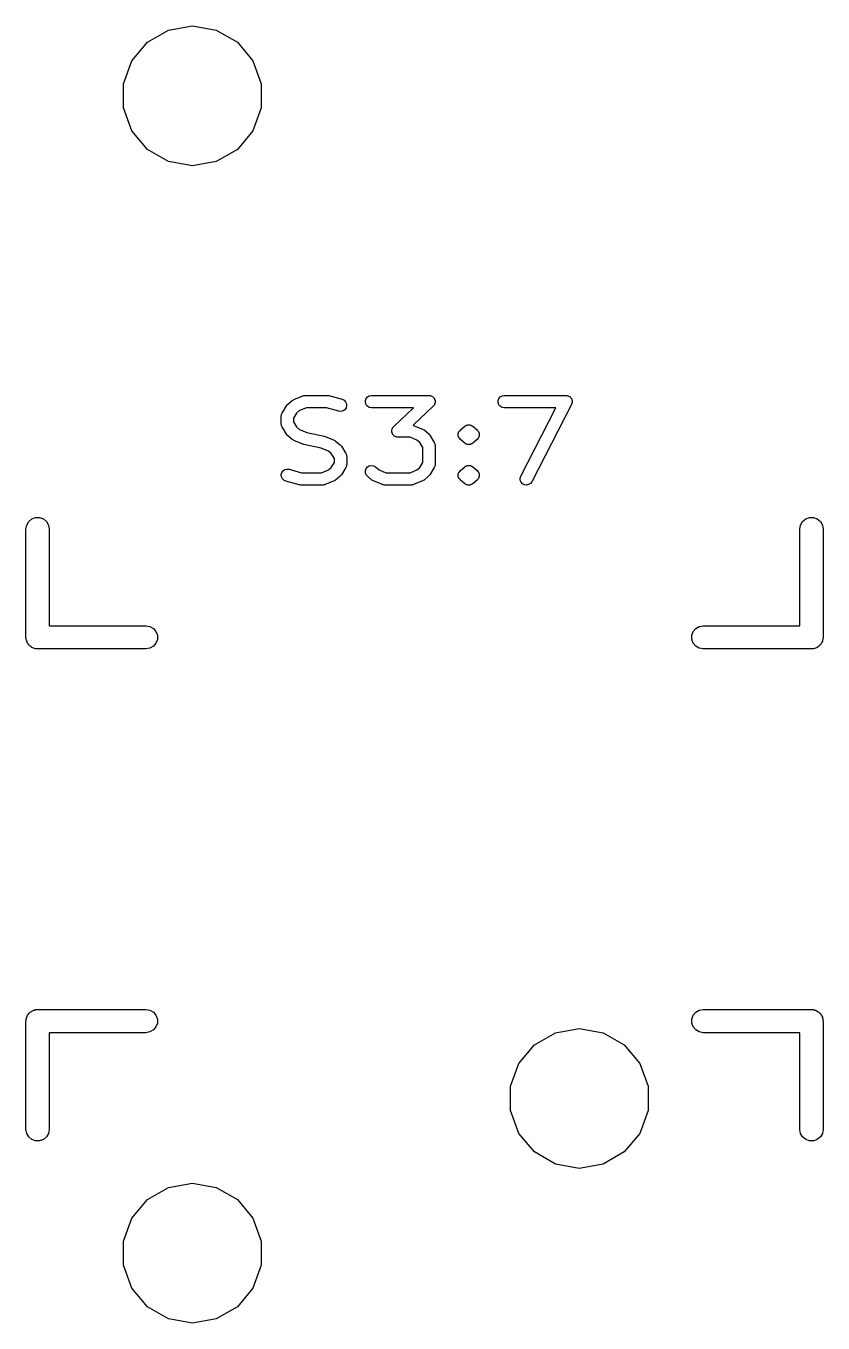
# Model space of a CAD drawing. Extents: x 15 to 276, y -105 to -15.
# Drawn here: x 148.46 to 161.54, y -58.61 to -37.31 of the extents above; entities that cross this region are included whole.
import ezdxf

# ---------------------------------------------------------------- set-up
doc = ezdxf.new("R2010")
doc.units = 0
doc.header["$MEASUREMENT"] = 0
doc.layers.add('BLACK', color=7, linetype='CONTINUOUS')

msp = doc.modelspace()

# ---------------------------------------------------------------- linework, layer by layer
at = {"layer": 'Black'}
for p, q in [((150.452, -37.5811), (150.798, -37.3818)), ((150.798, -37.3818), (151.19, -37.3126)), ((151.19, -37.3126), (151.582, -37.3818)), ((151.582, -37.3818), (151.928, -37.5811)), ((150.196, -37.8863), (150.452, -37.5811)), ((151.928, -37.5811), (152.184, -37.8863)), ((150.06, -38.2608), (150.196, -37.8863)), ((152.184, -37.8863), (152.32, -38.2608)), ((150.06, -38.6592), (150.06, -38.2608)), ((152.32, -38.2608), (152.32, -38.6592)), ((150.196, -39.0337), (150.06, -38.6592)), ((152.32, -38.6592), (152.184, -39.0337)), ((150.452, -39.3389), (150.196, -39.0337)), ((152.184, -39.0337), (151.928, -39.3389)), ((150.798, -39.5382), (150.452, -39.3389)), ((151.928, -39.3389), (151.582, -39.5382)), ((151.19, -39.6074), (150.798, -39.5382)), ((151.582, -39.5382), (151.19, -39.6074)), ((152.856, -43.4462), (153.001, -43.3857)), ((153.001, -43.3857), (153.004, -43.3852)), ((153.004, -43.3852), (153.006, -43.3841)), ((153.006, -43.3841), (153.021, -43.3814)), ((153.021, -43.3814), (153.036, -43.378)), ((153.036, -43.378), (153.038, -43.3783)), ((153.038, -43.3783), (153.041, -43.3779)), ((153.041, -43.3779), (153.403, -43.3779)), ((153.403, -43.3779), (153.417, -43.3803)), ((153.417, -43.3803), (153.431, -43.3816)), ((153.431, -43.3816), (153.648, -43.4421)), ((154.029, -43.4619), (154.041, -43.4287)), ((154.041, -43.4287), (154.064, -43.4017)), ((154.064, -43.4017), (154.094, -43.3841)), ((154.094, -43.3841), (154.129, -43.3779)), ((154.129, -43.3779), (155.073, -43.3779)), ((155.073, -43.3779), (155.087, -43.3804)), ((155.087, -43.3804), (155.101, -43.3821)), ((155.101, -43.3821), (155.104, -43.3835)), ((155.104, -43.3835), (155.107, -43.3841)), ((155.107, -43.3841), (155.12, -43.3913)), ((155.12, -43.3913), (155.133, -43.3977)), ((155.133, -43.3977), (155.135, -43.4001)), ((155.135, -43.4001), (155.138, -43.4017)), ((155.138, -43.4017), (155.147, -43.4128)), ((155.147, -43.4128), (155.157, -43.4233)), ((155.157, -43.4233), (155.158, -43.4263)), ((155.158, -43.4263), (155.161, -43.4287)), ((155.161, -43.4287), (155.166, -43.4423)), ((156.206, -43.4619), (156.218, -43.4287)), ((156.218, -43.4287), (156.241, -43.4017)), ((156.241, -43.4017), (156.272, -43.3841)), ((156.272, -43.3841), (156.306, -43.3779)), ((156.306, -43.3779), (157.322, -43.3779)), ((157.322, -43.3779), (157.337, -43.3806)), ((157.337, -43.3806), (157.352, -43.3825)), ((157.352, -43.3825), (157.355, -43.3836)), ((157.355, -43.3836), (157.357, -43.3841)), ((157.357, -43.3841), (157.37, -43.3917)), ((157.37, -43.3917), (157.384, -43.3986)), ((157.384, -43.3986), (157.385, -43.4004)), ((157.385, -43.4004), (157.388, -43.4017)), ((157.388, -43.4017), (157.397, -43.4134)), ((157.397, -43.4134), (157.408, -43.4245)), ((157.408, -43.4245), (157.409, -43.4268)), ((157.409, -43.4268), (157.41, -43.4287)), ((157.41, -43.4287), (157.415, -43.443)), ((152.663, -43.6692), (152.736, -43.5482)), ((152.736, -43.5482), (152.747, -43.5354)), ((152.747, -43.5354), (152.758, -43.5224)), ((152.758, -43.5224), (152.83, -43.4619)), ((152.83, -43.4619), (152.844, -43.4544)), ((152.844, -43.4544), (152.856, -43.4462)), ((152.949, -43.6279), (152.901, -43.6675)), ((153.061, -43.5811), (152.949, -43.6279)), ((153.39, -43.5811), (153.061, -43.5811)), ((153.594, -43.6379), (153.39, -43.5811)), ((153.629, -43.6413), (153.594, -43.6379)), ((153.663, -43.6325), (153.629, -43.6413)), ((153.648, -43.4421), (153.68, -43.4573)), ((153.692, -43.6125), (153.663, -43.6325)), ((153.68, -43.4573), (153.705, -43.4825)), ((153.713, -43.5838), (153.692, -43.6125)), ((153.705, -43.4825), (153.72, -43.5146)), ((153.722, -43.5498), (153.713, -43.5838)), ((153.72, -43.5146), (153.722, -43.5498)), ((154.029, -43.4972), (154.029, -43.4619)), ((154.041, -43.5303), (154.029, -43.4972)), ((154.064, -43.5574), (154.041, -43.5303)), ((154.094, -43.575), (154.064, -43.5574)), ((154.129, -43.5811), (154.094, -43.575)), ((154.819, -43.5811), (154.129, -43.5811)), ((154.495, -43.8898), (154.819, -43.5811)), ((155.143, -43.5531), (154.813, -43.8671)), ((155.151, -43.5414), (155.143, -43.5531)), ((155.161, -43.5303), (155.151, -43.5414)), ((155.162, -43.5273), (155.161, -43.5303)), ((155.164, -43.5247), (155.162, -43.5273)), ((155.168, -43.5108), (155.164, -43.5247)), ((155.166, -43.4423), (155.171, -43.4556)), ((155.173, -43.4972), (155.168, -43.5108)), ((155.171, -43.4556), (155.172, -43.4588)), ((155.172, -43.4588), (155.173, -43.4619)), ((155.173, -43.4619), (155.173, -43.4764)), ((155.173, -43.4764), (155.174, -43.4908)), ((155.174, -43.4908), (155.173, -43.4939)), ((155.173, -43.4939), (155.173, -43.4972)), ((156.206, -43.4972), (156.206, -43.4619)), ((156.218, -43.5303), (156.206, -43.4972)), ((156.241, -43.5574), (156.218, -43.5303)), ((156.272, -43.575), (156.241, -43.5574)), ((156.306, -43.5811), (156.272, -43.575)), ((157.156, -43.5811), (156.306, -43.5811)), ((156.579, -44.7031), (157.156, -43.5811)), ((157.413, -43.526), (156.759, -44.796)), ((157.417, -43.5115), (157.413, -43.526)), ((157.415, -43.443), (157.421, -43.457)), ((157.422, -43.4972), (157.417, -43.5115)), ((157.421, -43.457), (157.421, -43.4595)), ((157.421, -43.4595), (157.422, -43.4619)), ((157.422, -43.4619), (157.422, -43.4771)), ((157.422, -43.4771), (157.423, -43.4923)), ((157.423, -43.4923), (157.422, -43.4947)), ((157.422, -43.4947), (157.422, -43.4972)), ((152.649, -43.7214), (152.65, -43.7118)), ((152.649, -43.8424), (152.649, -43.7214)), ((152.65, -43.852), (152.649, -43.8424)), ((152.65, -43.7118), (152.651, -43.7021)), ((152.651, -43.8617), (152.65, -43.852)), ((152.651, -43.7021), (152.653, -43.6946)), ((152.653, -43.8692), (152.651, -43.8617)), ((152.653, -43.6946), (152.655, -43.6867)), ((152.655, -43.6867), (152.66, -43.6782)), ((152.66, -43.6782), (152.663, -43.6692)), ((152.901, -43.6675), (152.852, -43.7496)), ((152.852, -43.7496), (152.852, -43.8142)), ((152.852, -43.8142), (152.901, -43.8963)), ((154.813, -43.8671), (154.817, -43.8679)), ((155.691, -43.8677), (155.7, -43.8663)), ((155.7, -43.8663), (155.708, -43.8633)), ((155.708, -43.8633), (155.717, -43.8633)), ((155.717, -43.8633), (155.725, -43.8617)), ((155.725, -43.8617), (155.726, -43.8618)), ((155.726, -43.8618), (155.726, -43.8617)), ((155.726, -43.8617), (155.735, -43.8633)), ((155.735, -43.8633), (155.743, -43.8633)), ((155.743, -43.8633), (155.752, -43.8663)), ((155.752, -43.8663), (155.76, -43.8677)), ((152.655, -43.8771), (152.653, -43.8692)), ((152.66, -43.8856), (152.655, -43.8771)), ((152.663, -43.8947), (152.66, -43.8856)), ((152.736, -44.0156), (152.663, -43.8947)), ((152.747, -44.0284), (152.736, -44.0156)), ((152.758, -44.0414), (152.747, -44.0284)), ((152.83, -44.1019), (152.758, -44.0414)), ((152.901, -43.8963), (152.949, -43.9359)), ((152.949, -43.9359), (153.071, -43.9868)), ((153.071, -43.9868), (153.352, -44.0453)), ((153.352, -44.0453), (153.361, -44.0489)), ((153.361, -44.0489), (153.37, -44.051)), ((153.37, -44.051), (153.515, -44.1115)), ((154.464, -43.952), (154.465, -43.9489)), ((154.465, -43.9665), (154.464, -43.952)), ((154.465, -43.9457), (154.469, -43.9321)), ((154.465, -43.9489), (154.465, -43.9457)), ((154.465, -43.981), (154.465, -43.9665)), ((154.466, -43.984), (154.465, -43.981)), ((154.466, -43.9872), (154.466, -43.984)), ((154.472, -44.0005), (154.466, -43.9872)), ((154.469, -43.9321), (154.474, -43.9182)), ((154.477, -44.0141), (154.472, -44.0005)), ((154.474, -43.9182), (154.475, -43.9156)), ((154.475, -43.9156), (154.477, -43.9125)), ((154.477, -43.9125), (154.486, -43.9014)), ((154.479, -44.0166), (154.477, -44.0141)), ((154.48, -44.0196), (154.479, -44.0166)), ((154.49, -44.0301), (154.48, -44.0196)), ((154.486, -43.9014), (154.495, -43.8898)), ((154.499, -44.0412), (154.49, -44.0301)), ((154.502, -44.0428), (154.499, -44.0412)), ((154.504, -44.0451), (154.502, -44.0428)), ((154.517, -44.0516), (154.504, -44.0451)), ((154.53, -44.0588), (154.517, -44.0516)), ((154.533, -44.0594), (154.53, -44.0588)), ((154.536, -44.0608), (154.533, -44.0594)), ((154.55, -44.0624), (154.536, -44.0608)), ((154.565, -44.0649), (154.55, -44.0624)), ((154.762, -44.0649), (154.565, -44.0649)), ((154.874, -44.1117), (154.762, -44.0649)), ((154.817, -43.8679), (154.819, -43.869)), ((154.819, -43.869), (154.821, -43.8695)), ((154.821, -43.8695), (154.967, -43.93)), ((154.967, -43.93), (154.979, -43.9382)), ((154.979, -43.9382), (154.992, -43.9458)), ((154.992, -43.9458), (155.065, -44.0062)), ((155.065, -44.0062), (155.076, -44.0192)), ((155.076, -44.0192), (155.087, -44.032)), ((155.087, -44.032), (155.16, -44.153)), ((155.553, -44.0058), (155.559, -43.9896)), ((155.553, -44.0062), (155.553, -44.0058)), ((155.553, -44.0065), (155.553, -44.0062)), ((155.553, -44.0238), (155.553, -44.0065)), ((155.553, -44.0411), (155.553, -44.0238)), ((155.553, -44.0414), (155.553, -44.0411)), ((155.553, -44.0418), (155.553, -44.0414)), ((155.559, -44.0581), (155.553, -44.0418)), ((155.559, -43.9896), (155.565, -43.9733)), ((155.565, -44.0743), (155.559, -44.0581)), ((155.565, -43.9727), (155.577, -43.9594)), ((155.565, -43.973), (155.565, -43.9727)), ((155.565, -43.9733), (155.565, -43.973)), ((155.565, -44.0746), (155.565, -44.0743)), ((155.565, -44.0749), (155.565, -44.0746)), ((155.577, -44.0882), (155.565, -44.0749)), ((155.577, -43.9594), (155.588, -43.9462)), ((155.588, -43.9458), (155.661, -43.8853)), ((155.588, -43.946), (155.588, -43.9458)), ((155.588, -43.9462), (155.588, -43.946)), ((155.661, -43.8853), (155.668, -43.8809)), ((155.668, -43.8809), (155.675, -43.8753)), ((155.675, -43.8753), (155.683, -43.8724)), ((155.683, -43.8724), (155.691, -43.868)), ((155.691, -43.8679), (155.691, -43.8677)), ((155.691, -43.868), (155.691, -43.8679)), ((155.76, -43.8677), (155.76, -43.8679)), ((155.76, -43.8679), (155.761, -43.868)), ((155.761, -43.868), (155.768, -43.8724)), ((155.768, -43.8724), (155.777, -43.8753)), ((155.777, -43.8753), (155.783, -43.8809)), ((155.783, -43.8809), (155.791, -43.8853)), ((155.791, -43.8853), (155.863, -43.9458)), ((155.863, -43.9458), (155.864, -43.946)), ((155.864, -43.946), (155.864, -43.9462)), ((155.864, -43.9462), (155.875, -43.9594)), ((155.875, -43.9594), (155.886, -43.9727)), ((155.886, -44.0749), (155.875, -44.0882)), ((155.886, -43.9727), (155.886, -43.973)), ((155.886, -43.973), (155.886, -43.9733)), ((155.886, -43.9733), (155.892, -43.9895)), ((155.892, -44.058), (155.886, -44.0743)), ((155.886, -44.0743), (155.886, -44.0746)), ((155.886, -44.0746), (155.886, -44.0749)), ((155.892, -43.9895), (155.898, -44.0058)), ((155.898, -44.0418), (155.892, -44.058)), ((155.898, -44.0058), (155.898, -44.0062)), ((155.898, -44.0062), (155.898, -44.0065)), ((155.898, -44.0065), (155.898, -44.0238)), ((155.898, -44.0238), (155.898, -44.0411)), ((155.898, -44.0411), (155.898, -44.0414)), ((155.898, -44.0414), (155.898, -44.0418)), ((152.844, -44.1094), (152.83, -44.1019)), ((152.856, -44.1176), (152.844, -44.1094)), ((153.001, -44.1781), (152.856, -44.1176)), ((153.011, -44.1802), (153.001, -44.1781)), ((153.02, -44.1837), (153.011, -44.1802)), ((153.301, -44.2423), (153.02, -44.1837)), ((153.423, -44.2931), (153.301, -44.2423)), ((153.47, -44.3327), (153.423, -44.2931)), ((153.515, -44.1115), (153.528, -44.1196)), ((153.528, -44.1196), (153.541, -44.1272)), ((153.541, -44.1272), (153.614, -44.1877)), ((153.614, -44.1877), (153.625, -44.2006)), ((153.625, -44.2006), (153.636, -44.2134)), ((153.636, -44.2134), (153.708, -44.3344)), ((154.922, -44.1513), (154.874, -44.1117)), ((154.971, -44.2334), (154.922, -44.1513)), ((154.971, -44.4795), (154.971, -44.2334)), ((155.16, -44.153), (155.163, -44.1621)), ((155.163, -44.1621), (155.168, -44.1705)), ((155.168, -44.1705), (155.169, -44.1784)), ((155.169, -44.1784), (155.172, -44.1859)), ((155.172, -44.1859), (155.172, -44.1956)), ((155.172, -44.1956), (155.174, -44.2052)), ((155.174, -44.2052), (155.174, -44.5076)), ((155.588, -44.1014), (155.577, -44.0882)), ((155.588, -44.1016), (155.588, -44.1014)), ((155.588, -44.1019), (155.588, -44.1016)), ((155.661, -44.1623), (155.588, -44.1019)), ((155.668, -44.1667), (155.661, -44.1623)), ((155.675, -44.1723), (155.668, -44.1667)), ((155.683, -44.1753), (155.675, -44.1723)), ((155.691, -44.1796), (155.683, -44.1753)), ((155.691, -44.1797), (155.691, -44.1796)), ((155.691, -44.1799), (155.691, -44.1797)), ((155.7, -44.1814), (155.691, -44.1799)), ((155.708, -44.1843), (155.7, -44.1814)), ((155.717, -44.1843), (155.708, -44.1843)), ((155.725, -44.1859), (155.717, -44.1843)), ((155.726, -44.1858), (155.725, -44.1859)), ((155.735, -44.1843), (155.726, -44.1859)), ((155.726, -44.1859), (155.726, -44.1858)), ((155.743, -44.1843), (155.735, -44.1843)), ((155.752, -44.1814), (155.743, -44.1843)), ((155.76, -44.1799), (155.752, -44.1814)), ((155.761, -44.1796), (155.76, -44.1797)), ((155.76, -44.1797), (155.76, -44.1799)), ((155.768, -44.1753), (155.761, -44.1796)), ((155.777, -44.1723), (155.768, -44.1753)), ((155.783, -44.1667), (155.777, -44.1723)), ((155.791, -44.1623), (155.783, -44.1667)), ((155.863, -44.1019), (155.791, -44.1623)), ((155.864, -44.1016), (155.863, -44.1019)), ((155.875, -44.0882), (155.864, -44.1014)), ((155.864, -44.1014), (155.864, -44.1016)), ((153.52, -44.4148), (153.47, -44.3327)), ((153.47, -44.5615), (153.52, -44.4795)), ((153.52, -44.4795), (153.52, -44.4148)), ((153.708, -44.3344), (153.712, -44.3435)), ((153.712, -44.3435), (153.717, -44.3519)), ((153.717, -44.3519), (153.718, -44.3598)), ((153.718, -44.3598), (153.721, -44.3673)), ((153.721, -44.3673), (153.721, -44.3771)), ((153.721, -44.3771), (153.723, -44.3867)), ((153.723, -44.3867), (153.723, -44.5076)), ((154.922, -44.5615), (154.971, -44.4795)), ((152.649, -44.6793), (152.659, -44.6453)), ((152.652, -44.7144), (152.649, -44.6793)), ((152.667, -44.7466), (152.652, -44.7144)), ((152.659, -44.6453), (152.679, -44.6166)), ((152.679, -44.6166), (152.708, -44.5966)), ((152.708, -44.5966), (152.742, -44.5878)), ((152.742, -44.5878), (152.777, -44.5912)), ((152.777, -44.5912), (152.982, -44.6479)), ((152.982, -44.6479), (153.311, -44.6479)), ((153.311, -44.6479), (153.423, -44.6012)), ((153.423, -44.6012), (153.47, -44.5615)), ((153.614, -44.7066), (153.541, -44.7671)), ((153.625, -44.6937), (153.614, -44.7066)), ((153.636, -44.6808), (153.625, -44.6937)), ((153.708, -44.5599), (153.636, -44.6808)), ((153.712, -44.5508), (153.708, -44.5599)), ((153.717, -44.5424), (153.712, -44.5508)), ((153.718, -44.5344), (153.717, -44.5424)), ((153.721, -44.5269), (153.718, -44.5344)), ((153.723, -44.5076), (153.721, -44.5172)), ((153.721, -44.5172), (153.721, -44.5269)), ((154.029, -44.6113), (154.041, -44.5781)), ((154.029, -44.6466), (154.029, -44.6113)), ((154.041, -44.6797), (154.029, -44.6466)), ((154.041, -44.5781), (154.064, -44.551)), ((154.064, -44.7066), (154.041, -44.6797)), ((154.064, -44.551), (154.094, -44.5332)), ((154.137, -44.7671), (154.064, -44.7066)), ((154.094, -44.5332), (154.129, -44.527)), ((154.129, -44.527), (154.164, -44.533)), ((154.164, -44.533), (154.194, -44.5505)), ((154.194, -44.5505), (154.255, -44.6012)), ((154.255, -44.6012), (154.367, -44.6479)), ((154.367, -44.6479), (154.762, -44.6479)), ((154.762, -44.6479), (154.874, -44.6012)), ((154.874, -44.6012), (154.922, -44.5615)), ((155.065, -44.7066), (154.992, -44.7671)), ((155.076, -44.6937), (155.065, -44.7066)), ((155.087, -44.6808), (155.076, -44.6937)), ((155.16, -44.5599), (155.087, -44.6808)), ((155.163, -44.5508), (155.16, -44.5599)), ((155.168, -44.5424), (155.163, -44.5508)), ((155.169, -44.5344), (155.168, -44.5424)), ((155.172, -44.5269), (155.169, -44.5344)), ((155.174, -44.5076), (155.172, -44.5172)), ((155.172, -44.5172), (155.172, -44.5269)), ((155.553, -44.6711), (155.559, -44.6548)), ((155.553, -44.6714), (155.553, -44.6711)), ((155.553, -44.6717), (155.553, -44.6714)), ((155.553, -44.6891), (155.553, -44.6717)), ((155.553, -44.7064), (155.553, -44.6891)), ((155.553, -44.7067), (155.553, -44.7064)), ((155.553, -44.707), (155.553, -44.7067)), ((155.559, -44.7234), (155.553, -44.707)), ((155.559, -44.6548), (155.565, -44.6385)), ((155.565, -44.6379), (155.577, -44.6247)), ((155.565, -44.6383), (155.565, -44.6379)), ((155.565, -44.6385), (155.565, -44.6383)), ((155.577, -44.6247), (155.588, -44.6114)), ((155.588, -44.611), (155.661, -44.5505)), ((155.588, -44.6113), (155.588, -44.611)), ((155.588, -44.6114), (155.588, -44.6113)), ((155.661, -44.5505), (155.668, -44.5462)), ((155.668, -44.5462), (155.675, -44.5406)), ((155.675, -44.5406), (155.683, -44.5376)), ((155.683, -44.5376), (155.691, -44.5332)), ((155.691, -44.533), (155.7, -44.5315)), ((155.691, -44.5332), (155.691, -44.533)), ((155.691, -44.5332), (155.691, -44.5332)), ((155.7, -44.5315), (155.708, -44.5285)), ((155.708, -44.5285), (155.717, -44.5285)), ((155.717, -44.5285), (155.725, -44.527)), ((155.725, -44.527), (155.726, -44.527)), ((155.726, -44.527), (155.726, -44.527)), ((155.726, -44.527), (155.735, -44.5285)), ((155.735, -44.5285), (155.743, -44.5285)), ((155.743, -44.5285), (155.752, -44.5315)), ((155.752, -44.5315), (155.76, -44.533)), ((155.76, -44.533), (155.76, -44.5332)), ((155.76, -44.5332), (155.761, -44.5332)), ((155.761, -44.5332), (155.768, -44.5376)), ((155.768, -44.5376), (155.777, -44.5406)), ((155.777, -44.5406), (155.783, -44.5462)), ((155.783, -44.5462), (155.791, -44.5505)), ((155.791, -44.5505), (155.863, -44.611)), ((155.863, -44.611), (155.864, -44.6113)), ((155.864, -44.6113), (155.864, -44.6114)), ((155.864, -44.6114), (155.875, -44.6247)), ((155.875, -44.6247), (155.886, -44.6379)), ((155.886, -44.6379), (155.886, -44.6383)), ((155.886, -44.6383), (155.886, -44.6385)), ((155.886, -44.6385), (155.892, -44.6548)), ((155.892, -44.6548), (155.898, -44.6711)), ((155.898, -44.707), (155.892, -44.7233)), ((155.898, -44.6711), (155.898, -44.6714)), ((155.898, -44.6714), (155.898, -44.6717)), ((155.898, -44.6717), (155.898, -44.689)), ((155.898, -44.689), (155.898, -44.7064)), ((155.898, -44.7064), (155.898, -44.7067)), ((155.898, -44.7067), (155.898, -44.707)), ((156.568, -44.7368), (156.579, -44.7031)), ((152.691, -44.7717), (152.667, -44.7466)), ((152.723, -44.7869), (152.691, -44.7717)), ((152.941, -44.8474), (152.723, -44.7869)), ((152.954, -44.8487), (152.941, -44.8474)), ((152.968, -44.8511), (152.954, -44.8487)), ((153.331, -44.8511), (152.968, -44.8511)), ((153.333, -44.8507), (153.331, -44.8511)), ((153.336, -44.851), (153.333, -44.8507)), ((153.35, -44.8477), (153.336, -44.851)), ((153.366, -44.845), (153.35, -44.8477)), ((153.368, -44.8438), (153.366, -44.845)), ((153.37, -44.8433), (153.368, -44.8438)), ((153.515, -44.7828), (153.37, -44.8433)), ((153.528, -44.7746), (153.515, -44.7828)), ((153.541, -44.7671), (153.528, -44.7746)), ((154.15, -44.7746), (154.137, -44.7671)), ((154.163, -44.7828), (154.15, -44.7746)), ((154.308, -44.8433), (154.163, -44.7828)), ((154.31, -44.8438), (154.308, -44.8433)), ((154.312, -44.845), (154.31, -44.8438)), ((154.327, -44.8477), (154.312, -44.845)), ((154.342, -44.851), (154.327, -44.8477)), ((154.345, -44.8507), (154.342, -44.851)), ((154.347, -44.8511), (154.345, -44.8507)), ((154.782, -44.8511), (154.347, -44.8511)), ((154.785, -44.8507), (154.782, -44.8511)), ((154.787, -44.851), (154.785, -44.8507)), ((154.802, -44.8477), (154.787, -44.851)), ((154.817, -44.845), (154.802, -44.8477)), ((154.819, -44.8438), (154.817, -44.845)), ((154.821, -44.8433), (154.819, -44.8438)), ((154.967, -44.7828), (154.821, -44.8433)), ((154.979, -44.7746), (154.967, -44.7828)), ((154.992, -44.7671), (154.979, -44.7746)), ((155.565, -44.7395), (155.559, -44.7234)), ((155.565, -44.7398), (155.565, -44.7395)), ((155.565, -44.7401), (155.565, -44.7398)), ((155.577, -44.7534), (155.565, -44.7401)), ((155.588, -44.7667), (155.577, -44.7534)), ((155.588, -44.7668), (155.588, -44.7667)), ((155.588, -44.7671), (155.588, -44.7668)), ((155.661, -44.8276), (155.588, -44.7671)), ((155.668, -44.8319), (155.661, -44.8276)), ((155.675, -44.8375), (155.668, -44.8319)), ((155.683, -44.8405), (155.675, -44.8375)), ((155.691, -44.8449), (155.683, -44.8405)), ((155.691, -44.8451), (155.691, -44.8449)), ((155.691, -44.8449), (155.691, -44.8449)), ((155.7, -44.8466), (155.691, -44.8451)), ((155.708, -44.8496), (155.7, -44.8466)), ((155.717, -44.8496), (155.708, -44.8496)), ((155.725, -44.8511), (155.717, -44.8496)), ((155.726, -44.8511), (155.725, -44.8511)), ((155.735, -44.8496), (155.726, -44.8511)), ((155.726, -44.8511), (155.726, -44.8511)), ((155.743, -44.8496), (155.735, -44.8496)), ((155.752, -44.8466), (155.743, -44.8496)), ((155.76, -44.8451), (155.752, -44.8466)), ((155.761, -44.8449), (155.76, -44.8449)), ((155.76, -44.8449), (155.76, -44.8451)), ((155.768, -44.8405), (155.761, -44.8449)), ((155.777, -44.8375), (155.768, -44.8405)), ((155.783, -44.8319), (155.777, -44.8375)), ((155.791, -44.8276), (155.783, -44.8319)), ((155.863, -44.7671), (155.791, -44.8276)), ((155.864, -44.7668), (155.863, -44.7671)), ((155.875, -44.7534), (155.864, -44.7667)), ((155.864, -44.7667), (155.864, -44.7668)), ((155.886, -44.7401), (155.875, -44.7534)), ((155.892, -44.7233), (155.886, -44.7395)), ((155.886, -44.7395), (155.886, -44.7398)), ((155.886, -44.7398), (155.886, -44.7401)), ((156.57, -44.772), (156.568, -44.7368)), ((156.584, -44.8045), (156.57, -44.772)), ((156.608, -44.8304), (156.584, -44.8045)), ((156.639, -44.8466), (156.608, -44.8304)), ((156.674, -44.851), (156.639, -44.8466)), ((156.708, -44.8432), (156.674, -44.851)), ((156.738, -44.8241), (156.708, -44.8432)), ((156.759, -44.796), (156.738, -44.8241)), ((148.459, -45.572), (148.471, -45.5068)), ((148.471, -45.5068), (148.504, -45.4495)), ((148.504, -45.4495), (148.555, -45.407)), ((148.555, -45.407), (148.617, -45.3844)), ((148.617, -45.3844), (148.683, -45.3844)), ((148.683, -45.3844), (148.745, -45.407)), ((148.745, -45.407), (148.796, -45.4495)), ((148.796, -45.4495), (148.829, -45.5068)), ((148.829, -45.5068), (148.84, -45.572)), ((161.159, -45.572), (161.171, -45.5068)), ((161.171, -45.5068), (161.204, -45.4495)), ((161.204, -45.4495), (161.255, -45.407)), ((161.255, -45.407), (161.317, -45.3844)), ((161.317, -45.3844), (161.383, -45.3844)), ((161.383, -45.3844), (161.445, -45.407)), ((161.445, -45.407), (161.496, -45.4495)), ((161.496, -45.4495), (161.529, -45.5068)), ((161.529, -45.5068), (161.54, -45.572)), ((148.459, -47.35), (148.459, -45.572)), ((148.84, -45.572), (148.84, -47.1595)), ((161.159, -47.1595), (161.159, -45.572)), ((161.54, -45.572), (161.54, -47.35)), ((148.84, -47.1595), (150.428, -47.1595)), ((150.428, -47.1595), (150.493, -47.171)), ((150.493, -47.171), (150.55, -47.2041)), ((150.55, -47.2041), (150.593, -47.2548)), ((150.593, -47.2548), (150.616, -47.3169)), ((159.384, -47.3169), (159.407, -47.2548)), ((159.407, -47.2548), (159.45, -47.2041)), ((159.45, -47.2041), (159.507, -47.171)), ((159.507, -47.171), (159.572, -47.1595)), ((159.572, -47.1595), (161.159, -47.1595)), ((148.462, -47.3664), (148.459, -47.35)), ((148.462, -47.3831), (148.462, -47.3664)), ((148.468, -47.3987), (148.462, -47.3831)), ((148.471, -47.4152), (148.468, -47.3987)), ((148.479, -47.4296), (148.471, -47.4152)), ((148.485, -47.4452), (148.479, -47.4296)), ((148.496, -47.458), (148.485, -47.4452)), ((148.504, -47.4725), (148.496, -47.458)), ((148.517, -47.4832), (148.504, -47.4725)), ((148.528, -47.4959), (148.517, -47.4832)), ((150.593, -47.4452), (150.55, -47.4959)), ((150.616, -47.3831), (150.593, -47.4452)), ((150.616, -47.3169), (150.616, -47.3831)), ((159.384, -47.3831), (159.384, -47.3169)), ((159.407, -47.4452), (159.384, -47.3831)), ((159.45, -47.4959), (159.407, -47.4452)), ((161.483, -47.4832), (161.472, -47.4959)), ((161.496, -47.4725), (161.483, -47.4832)), ((161.504, -47.458), (161.496, -47.4725)), ((161.515, -47.4452), (161.504, -47.458)), ((161.521, -47.4296), (161.515, -47.4452)), ((161.529, -47.4152), (161.521, -47.4296)), ((161.532, -47.3987), (161.529, -47.4152)), ((161.538, -47.3831), (161.532, -47.3987)), ((161.54, -47.35), (161.538, -47.3664)), ((161.538, -47.3664), (161.538, -47.3831)), ((148.542, -47.5043), (148.528, -47.4959)), ((148.555, -47.515), (148.542, -47.5043)), ((148.57, -47.5207), (148.555, -47.515)), ((148.585, -47.529), (148.57, -47.5207)), ((148.601, -47.5319), (148.585, -47.529)), ((148.617, -47.5376), (148.601, -47.5319)), ((148.634, -47.5376), (148.617, -47.5376)), ((148.65, -47.5405), (148.634, -47.5376)), ((150.428, -47.5405), (148.65, -47.5405)), ((150.493, -47.529), (150.428, -47.5405)), ((150.55, -47.4959), (150.493, -47.529)), ((159.507, -47.529), (159.45, -47.4959)), ((159.572, -47.5405), (159.507, -47.529)), ((161.35, -47.5405), (159.572, -47.5405)), ((161.366, -47.5376), (161.35, -47.5405)), ((161.383, -47.5376), (161.366, -47.5376)), ((161.399, -47.5319), (161.383, -47.5376)), ((161.415, -47.529), (161.399, -47.5319)), ((161.43, -47.5207), (161.415, -47.529)), ((161.445, -47.515), (161.43, -47.5207)), ((161.458, -47.5043), (161.445, -47.515)), ((161.472, -47.4959), (161.458, -47.5043)), ((148.459, -53.65), (148.462, -53.6336)), ((148.459, -55.428), (148.459, -53.65)), ((148.462, -53.6169), (148.468, -53.6013)), ((148.462, -53.6336), (148.462, -53.6169)), ((148.468, -53.6013), (148.471, -53.5848)), ((148.471, -53.5848), (148.479, -53.5704)), ((148.479, -53.5704), (148.485, -53.5547)), ((148.485, -53.5547), (148.496, -53.542)), ((148.496, -53.542), (148.504, -53.5275)), ((148.504, -53.5275), (148.517, -53.5168)), ((148.517, -53.5168), (148.528, -53.5041)), ((148.528, -53.5041), (148.542, -53.4957)), ((148.542, -53.4957), (148.555, -53.485)), ((148.555, -53.485), (148.57, -53.4793)), ((148.57, -53.4793), (148.585, -53.471)), ((148.585, -53.471), (148.601, -53.4681)), ((148.601, -53.4681), (148.617, -53.4624)), ((148.617, -53.4624), (148.634, -53.4624)), ((148.634, -53.4624), (148.65, -53.4595)), ((148.65, -53.4595), (150.428, -53.4595)), ((150.428, -53.4595), (150.493, -53.471)), ((150.493, -53.471), (150.55, -53.5041)), ((150.55, -53.5041), (150.593, -53.5547)), ((150.593, -53.5547), (150.616, -53.6169)), ((150.616, -53.6169), (150.616, -53.6831)), ((159.384, -53.6169), (159.407, -53.5547)), ((159.384, -53.6831), (159.384, -53.6169)), ((159.407, -53.5547), (159.45, -53.5041)), ((159.45, -53.5041), (159.507, -53.471)), ((159.507, -53.471), (159.572, -53.4595)), ((159.572, -53.4595), (161.35, -53.4595)), ((161.35, -53.4595), (161.366, -53.4624)), ((161.366, -53.4624), (161.383, -53.4624)), ((161.383, -53.4624), (161.399, -53.4681)), ((161.399, -53.4681), (161.415, -53.471)), ((161.415, -53.471), (161.43, -53.4793)), ((161.43, -53.4793), (161.445, -53.485)), ((161.445, -53.485), (161.458, -53.4957)), ((161.458, -53.4957), (161.472, -53.5041)), ((161.472, -53.5041), (161.483, -53.5168)), ((161.483, -53.5168), (161.496, -53.5275)), ((161.496, -53.5275), (161.504, -53.542)), ((161.504, -53.542), (161.515, -53.5547)), ((161.515, -53.5547), (161.521, -53.5704)), ((161.521, -53.5704), (161.529, -53.5848)), ((161.529, -53.5848), (161.532, -53.6013)), ((161.532, -53.6013), (161.538, -53.6169)), ((161.538, -53.6169), (161.538, -53.6336)), ((161.538, -53.6336), (161.54, -53.65)), ((161.54, -53.65), (161.54, -55.428)), ((150.428, -53.8405), (148.84, -53.8405)), ((148.84, -53.8405), (148.84, -55.428)), ((150.493, -53.829), (150.428, -53.8405)), ((150.55, -53.7959), (150.493, -53.829)), ((150.593, -53.7452), (150.55, -53.7959)), ((150.616, -53.6831), (150.593, -53.7452)), ((156.802, -54.0411), (157.148, -53.8418)), ((157.148, -53.8418), (157.54, -53.7726)), ((157.54, -53.7726), (157.932, -53.8418)), ((157.932, -53.8418), (158.278, -54.0411)), ((159.407, -53.7452), (159.384, -53.6831)), ((159.45, -53.7959), (159.407, -53.7452)), ((159.507, -53.829), (159.45, -53.7959)), ((159.572, -53.8405), (159.507, -53.829)), ((161.159, -53.8405), (159.572, -53.8405)), ((161.159, -55.428), (161.159, -53.8405)), ((156.546, -54.3463), (156.802, -54.0411)), ((158.278, -54.0411), (158.534, -54.3463)), ((156.41, -54.7208), (156.546, -54.3463)), ((158.534, -54.3463), (158.67, -54.7208)), ((156.41, -55.1192), (156.41, -54.7208)), ((158.67, -54.7208), (158.67, -55.1192)), ((156.546, -55.4937), (156.41, -55.1192)), ((158.67, -55.1192), (158.534, -55.4937)), ((148.471, -55.4932), (148.459, -55.428)), ((148.504, -55.5505), (148.471, -55.4932)), ((148.555, -55.593), (148.504, -55.5505)), ((148.796, -55.5505), (148.745, -55.593)), ((148.829, -55.4932), (148.796, -55.5505)), ((148.84, -55.428), (148.829, -55.4932)), ((156.802, -55.7989), (156.546, -55.4937)), ((158.534, -55.4937), (158.278, -55.7989)), ((161.171, -55.4932), (161.159, -55.428)), ((161.204, -55.5505), (161.171, -55.4932)), ((161.255, -55.593), (161.204, -55.5505)), ((161.496, -55.5505), (161.445, -55.593)), ((161.529, -55.4932), (161.496, -55.5505)), ((161.54, -55.428), (161.529, -55.4932)), ((148.617, -55.6156), (148.555, -55.593)), ((148.683, -55.6156), (148.617, -55.6156)), ((148.745, -55.593), (148.683, -55.6156)), ((161.317, -55.6156), (161.255, -55.593)), ((161.383, -55.6156), (161.317, -55.6156)), ((161.445, -55.593), (161.383, -55.6156)), ((157.148, -55.9982), (156.802, -55.7989)), ((157.54, -56.0674), (157.148, -55.9982)), ((157.932, -55.9982), (157.54, -56.0674)), ((158.278, -55.7989), (157.932, -55.9982)), ((150.452, -56.5811), (150.798, -56.3818)), ((150.798, -56.3818), (151.19, -56.3126)), ((151.19, -56.3126), (151.582, -56.3818)), ((151.582, -56.3818), (151.928, -56.5811)), ((150.196, -56.8863), (150.452, -56.5811)), ((151.928, -56.5811), (152.184, -56.8863)), ((150.06, -57.2608), (150.196, -56.8863)), ((152.184, -56.8863), (152.32, -57.2608)), ((150.06, -57.6592), (150.06, -57.2608)), ((152.32, -57.2608), (152.32, -57.6592)), ((150.196, -58.0337), (150.06, -57.6592)), ((152.32, -57.6592), (152.184, -58.0337)), ((150.452, -58.3389), (150.196, -58.0337)), ((152.184, -58.0337), (151.928, -58.3389)), ((150.798, -58.5382), (150.452, -58.3389)), ((151.928, -58.3389), (151.582, -58.5382)), ((151.19, -58.6074), (150.798, -58.5382)), ((151.582, -58.5382), (151.19, -58.6074))]:
    msp.add_line(p, q, dxfattribs=at)

doc.saveas('drawing.dxf')
